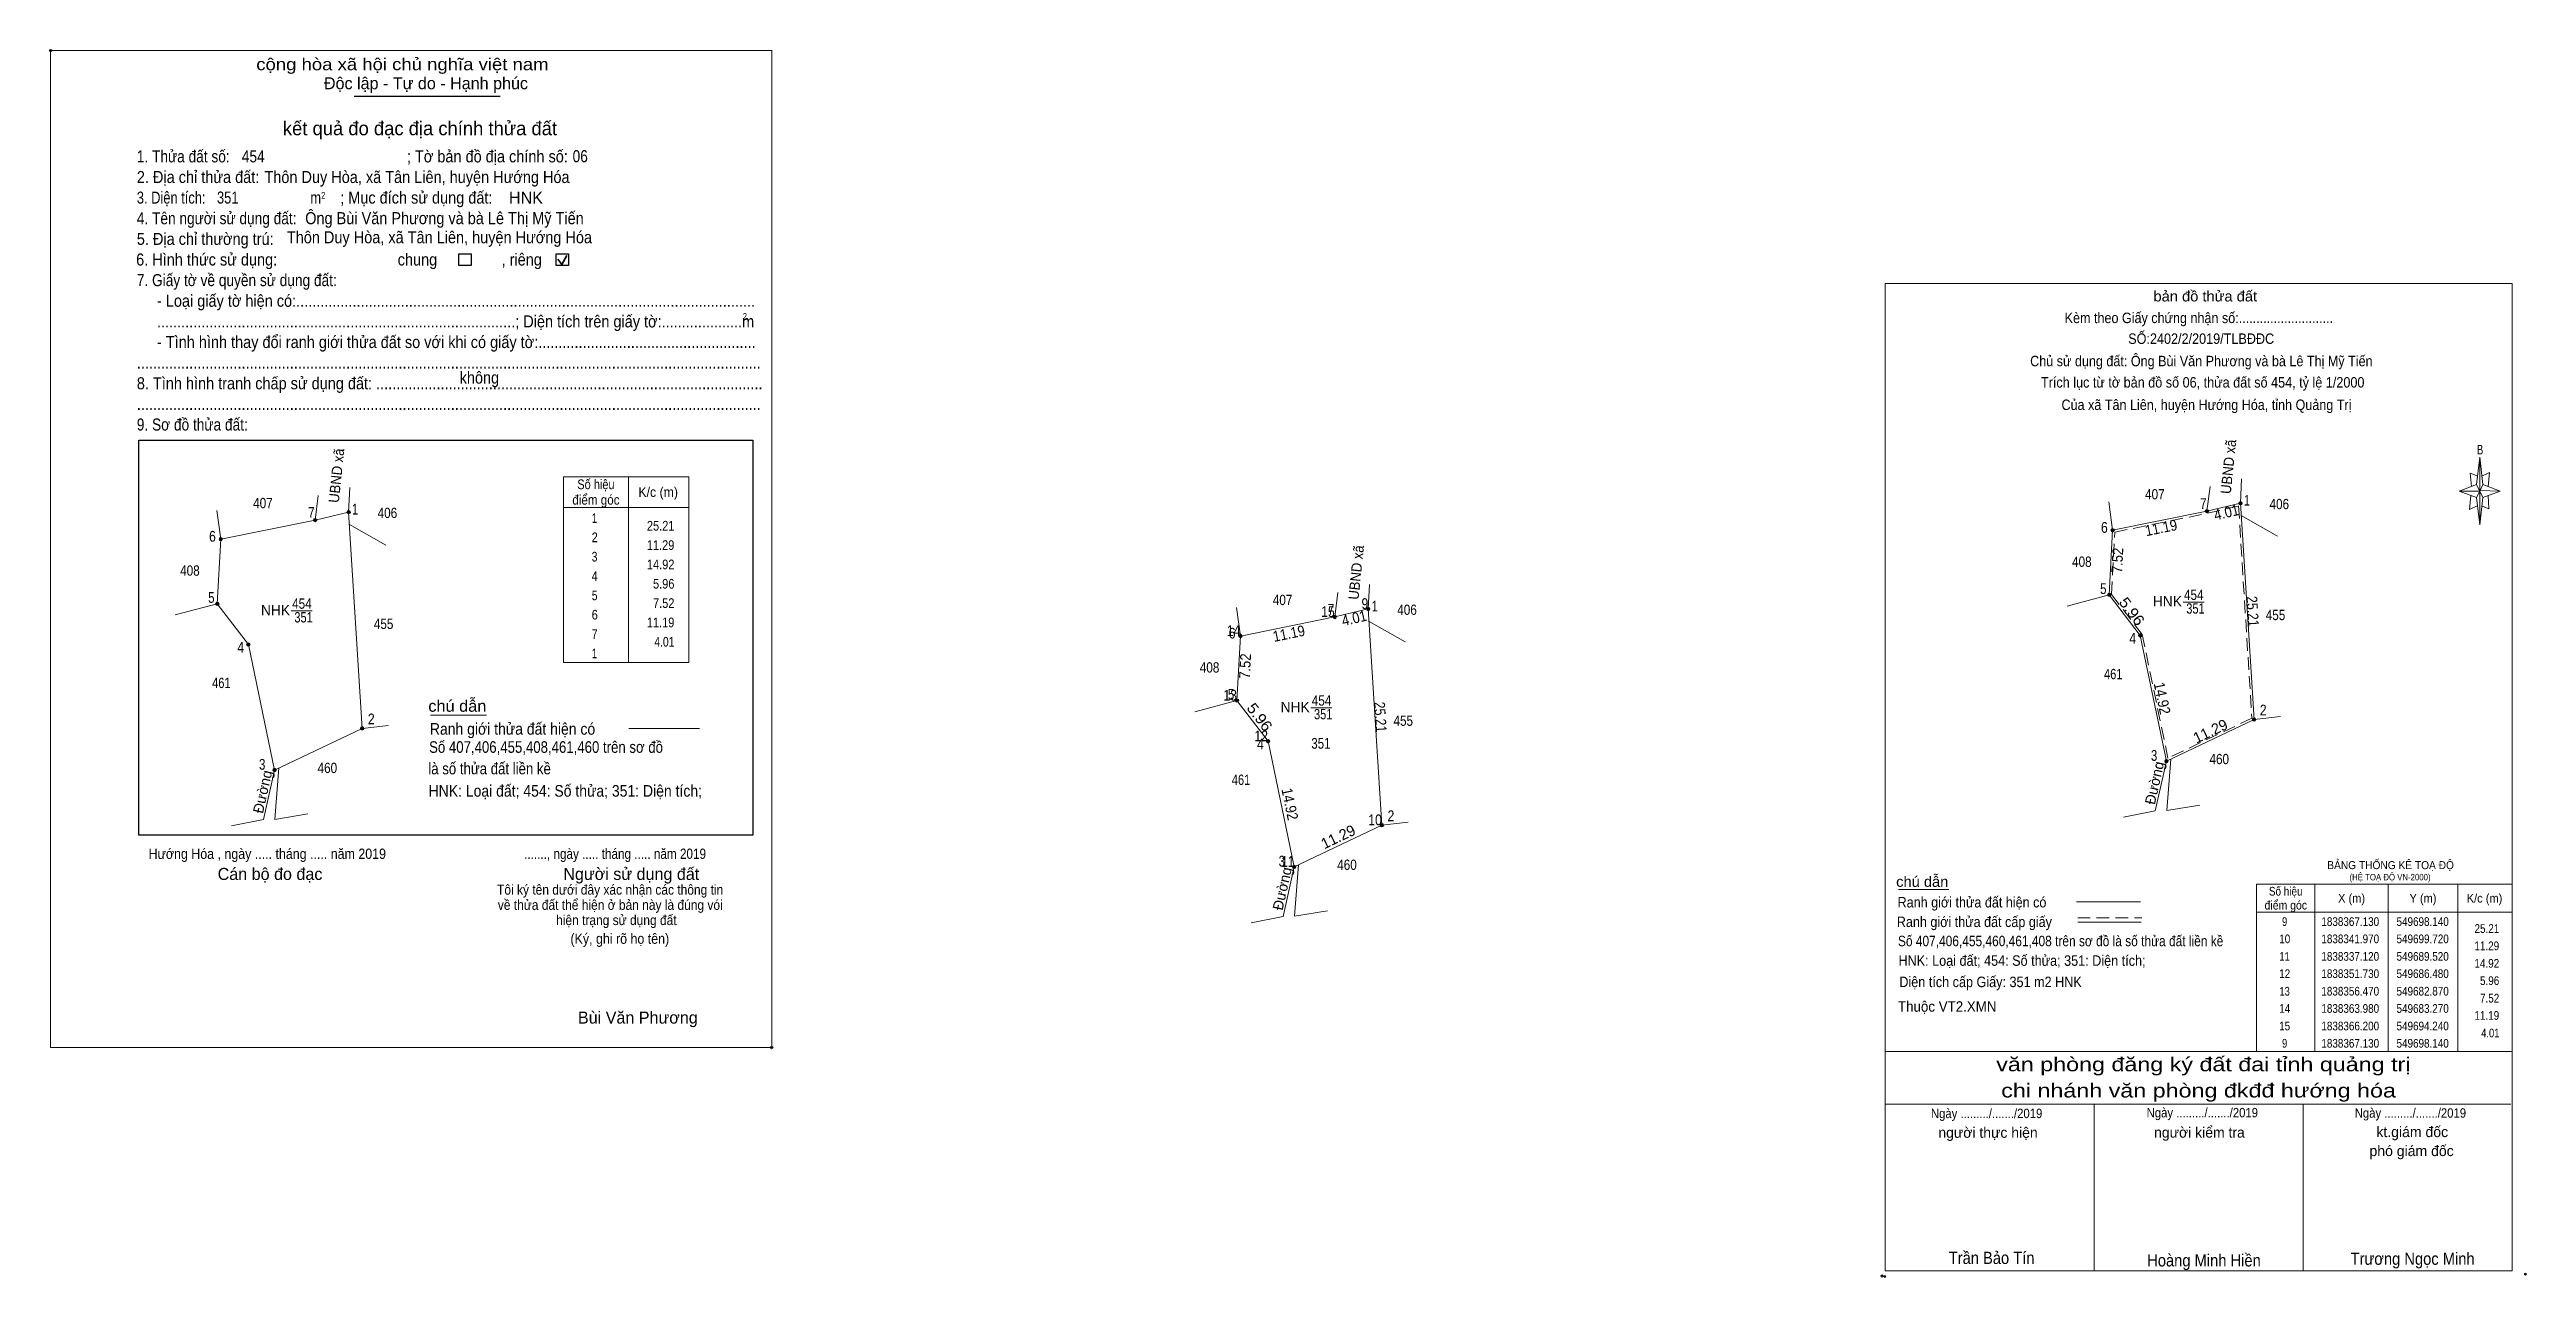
# Model space of a CAD drawing. Header units: metres. Extents: x 549545 to 549833, y 1838289 to 1838432.
import ezdxf
from ezdxf.enums import TextEntityAlignment as Align

# ---------------------------------------------------------------- set-up
doc = ezdxf.new("R2010")
doc.units = ezdxf.units.M
doc.header["$LTSCALE"] = 0.49
doc.header["$PDMODE"] = 32
doc.header["$PDSIZE"] = 0.245
doc.linetypes.add('MEDIUM_DASHED', pattern=[4.5, 3, -1.5])
for name, color, linetype, lineweight in [('1', 7, 'Continuous', 13), ('10', 7, 'Continuous', 13), ('17', 7, 'Continuous', 13), ('23', 7, 'Continuous', 13), ('32', 7, 'Continuous', 13), ('5', 7, 'Continuous', 13), ('55', 7, 'Continuous', 13), ('6', 7, 'Continuous', 13), ('63', 7, 'Continuous', 13), ('7', 7, 'Continuous', 25)]:
    doc.layers.add(name, color=color, linetype=linetype, lineweight=lineweight)

msp = doc.modelspace()

# ---------------------------------------------------------------- hatches: boundary and pattern name
at = {"layer": '63'}
for points in [[(549579.76, 1838378.4, 1), (549579.36, 1838378.4, 1)], [(549795.88, 1838378.5, 1), (549795.48, 1838378.5, 1)], [(549799.78, 1838379.43, 1), (549799.38, 1838379.43, 1)], [(549575.86, 1838377.47, 1), (549575.46, 1838377.47, 1)], [(549784.91, 1838376.28, 1), (549784.51, 1838376.28, 1)], [(549564.89, 1838375.25, 1), (549564.49, 1838375.25, 1)], [(549564.49, 1838367.74, 1), (549564.09, 1838367.74, 1)], [(549698.34, 1838367.13, 1), (549697.94, 1838367.13, 1)], [(549784.51, 1838368.77, 1), (549784.11, 1838368.77, 1)], [(549683.47, 1838363.98, 1), (549683.07, 1838363.98, 1)], [(549694.44, 1838366.2, 1), (549694.04, 1838366.2, 1)], [(549788.12, 1838364.03, 1), (549787.72, 1838364.03, 1)], [(549568.1, 1838363, 1), (549567.7, 1838363, 1)], [(549683.07, 1838356.47, 1), (549682.67, 1838356.47, 1)], [(549581.34, 1838353.24, 1), (549580.94, 1838353.24, 1)], [(549801.36, 1838354.27, 1), (549800.96, 1838354.27, 1)], [(549686.68, 1838351.73, 1), (549686.28, 1838351.73, 1)], [(549571.14, 1838348.39, 1), (549570.74, 1838348.39, 1)], [(549791.16, 1838349.42, 1), (549790.76, 1838349.42, 1)], [(549699.92, 1838341.97, 1), (549699.52, 1838341.97, 1)], [(549689.72, 1838337.12, 1), (549689.32, 1838337.12, 1)]]:
    msp.add_hatch(color=256, dxfattribs=at).paths.add_polyline_path(points)

# ---------------------------------------------------------------- linework, layer by layer
at = {"layer": '1', "linetype": 'MEDIUM_DASHED'}
msp.add_lwpolyline([(549799.35, 1838379.12), (549800.9, 1838354.42), (549791.14, 1838349.78), (549788.15, 1838364.14), (549784.56, 1838368.85), (549784.95, 1838376.07), (549795.73, 1838378.26)], close=True, dxfattribs=at)
at = {"layer": '1'}
for points in [[(549579.56, 1838378.4), (549581.14, 1838353.24), (549570.94, 1838348.39), (549567.9, 1838363), (549564.29, 1838367.74), (549564.69, 1838375.25), (549575.66, 1838377.47)], [(549698.14, 1838367.13), (549699.72, 1838341.97), (549689.52, 1838337.12), (549686.48, 1838351.73), (549682.87, 1838356.47), (549683.27, 1838363.98), (549694.24, 1838366.2)], [(549698.14, 1838367.13), (549699.72, 1838341.97), (549689.52, 1838337.12), (549686.48, 1838351.73), (549682.87, 1838356.47), (549683.27, 1838363.98), (549694.24, 1838366.2)]]:
    msp.add_lwpolyline(points, close=True, dxfattribs=at)
at = {"layer": '10'}
for p, q in [((549564.23, 1838378.57), (549564.69, 1838375.25)), ((549784.25, 1838379.6), (549784.71, 1838376.28)), ((549564.69, 1838375.25), (549575.66, 1838377.47)), ((549579.65, 1838376.96), (549583.87, 1838374.56)), ((549784.71, 1838376.28), (549784.31, 1838368.77)), ((549784.71, 1838376.28), (549795.68, 1838378.5)), ((549799.67, 1838377.99), (549803.89, 1838375.59)), ((549564.69, 1838375.25), (549564.29, 1838367.74)), ((549564.29, 1838367.74), (549559.4, 1838366.43)), ((549682.81, 1838367.3), (549683.27, 1838363.98)), ((549784.31, 1838368.77), (549779.42, 1838367.46)), ((549683.27, 1838363.98), (549694.24, 1838366.2)), ((549698.23, 1838365.69), (549702.45, 1838363.29)), ((549683.27, 1838363.98), (549682.87, 1838356.47)), ((549682.87, 1838356.47), (549677.98, 1838355.16)), ((549581.14, 1838353.24), (549584.2, 1838353.58)), ((549801.16, 1838354.27), (549804.22, 1838354.61)), ((549699.72, 1838341.97), (549702.78, 1838342.31))]:
    msp.add_line(p, q, dxfattribs=at)
for points in [[(549564.29, 1838367.74), (549567.9, 1838363), (549570.94, 1838348.39)], [(549784.31, 1838368.77), (549787.92, 1838364.03), (549790.96, 1838349.42)], [(549682.87, 1838356.47), (549686.48, 1838351.73), (549689.52, 1838337.12)]]:
    msp.add_lwpolyline(points, dxfattribs=at)
at = {"layer": '17'}
for p, q in [((549589.1, 1838354.79), (549595.61, 1838354.79)), ((549759.79, 1838334.48), (549765.64, 1838334.48))]:
    msp.add_line(p, q, dxfattribs=at)
at = {"layer": '23'}
for p, q in [((549799.58, 1838379.43), (549799.71, 1838382.29)), ((549576.01, 1838380.33), (549575.66, 1838377.47)), ((549579.56, 1838378.4), (549579.69, 1838381.26)), ((549796.03, 1838381.36), (549795.68, 1838378.5)), ((549698.14, 1838367.13), (549698.27, 1838369.99)), ((549694.59, 1838369.06), (549694.24, 1838366.2))]:
    msp.add_line(p, q, dxfattribs=at)
at = {"layer": '32'}
for p, q in [((549794.83, 1838344.32), (549790.99, 1838343.67)), ((549574.81, 1838343.29), (549570.97, 1838342.64)), ((549693.39, 1838332.02), (549689.55, 1838331.37))]:
    msp.add_line(p, q, dxfattribs=at)
at = {"layer": '5'}
for p, q in [((549827.01, 1838381.63), (549827.42, 1838384.79)), ((549827.74, 1838381.63), (549829.76, 1838380.82)), ((549827.01, 1838380.09), (549824.99, 1838380.82)), ((549827.74, 1838380.09), (549827.42, 1838376.93)), ((549828.47, 1838378.79), (549827.66, 1838379.12)), ((549828.39, 1838380.33), (549828.47, 1838378.79)), ((549758.27, 1838315.66), (549831.17, 1838315.66)), ((549758.27, 1838309.5), (549831.01, 1838309.5)), ((549758.27, 1838309.5), (549831.01, 1838309.5)), ((549758.27, 1838309.5), (549831.01, 1838309.5)), ((549782.57, 1838290.14), (549782.57, 1838309.5)), ((549806.87, 1838290.14), (549806.87, 1838309.5))]:
    msp.add_line(p, q, dxfattribs=at)
for points in [[(549758.27, 1838405), (549831.17, 1838405), (549831.17, 1838290.14), (549758.27, 1838290.14)], [(549827.42, 1838384.79), (549827.74, 1838381.63), (549827.42, 1838380.82)], [(549827.42, 1838380.82), (549824.99, 1838380.82), (549827.01, 1838381.63), (549827.74, 1838380.09), (549829.76, 1838380.82), (549827.42, 1838380.9)], [(549827.42, 1838380.82), (549827.42, 1838376.93), (549827.01, 1838380.09)]]:
    msp.add_lwpolyline(points, close=True, dxfattribs=at)
for points in [[(549827.42, 1838380.82), (549827.01, 1838381.63), (549824.99, 1838380.82)], [(549827.17, 1838382.6), (549826.28, 1838382.92), (549826.44, 1838381.38)], [(549827.66, 1838382.6), (549828.55, 1838383), (549828.39, 1838381.38)], [(549826.36, 1838380.33), (549826.2, 1838378.71), (549827.09, 1838379.12)], [(549827.42, 1838380.82), (549827.74, 1838380.09), (549829.76, 1838380.82)], [(549831.17, 1838290.14), (549758.27, 1838290.14), (549758.27, 1838309.5)]]:
    msp.add_lwpolyline(points, dxfattribs=at)
for p in [(549757.89, 1838289.52), (549758.22, 1838289.47)]:
    msp.add_point(p, dxfattribs=at)
at = {"layer": '55'}
for p, q in [((549799.58, 1838379.43), (549795.68, 1838378.5)), ((549799.58, 1838379.43), (549801.16, 1838354.27)), ((549579.56, 1838378.4), (549575.66, 1838377.47)), ((549579.56, 1838378.4), (549581.14, 1838353.24)), ((549698.14, 1838367.13), (549694.24, 1838366.2)), ((549698.14, 1838367.13), (549699.72, 1838341.97)), ((549792.89, 1838367.94), (549795.35, 1838367.94)), ((549572.87, 1838366.91), (549575.33, 1838366.91)), ((549691.45, 1838355.64), (549693.91, 1838355.64)), ((549570.94, 1838348.39), (549581.14, 1838353.24)), ((549790.96, 1838349.42), (549801.16, 1838354.27)), ((549569.65, 1838342.62), (549570.94, 1838348.39)), ((549570.97, 1838342.64), (549571.45, 1838348.63)), ((549789.67, 1838343.65), (549790.96, 1838349.42)), ((549790.99, 1838343.67), (549791.47, 1838349.66)), ((549565.95, 1838341.88), (549569.65, 1838342.62)), ((549689.52, 1838337.12), (549699.72, 1838341.97)), ((549785.97, 1838342.91), (549789.67, 1838343.65)), ((549688.23, 1838331.35), (549689.52, 1838337.12)), ((549689.55, 1838331.37), (549690.03, 1838337.36)), ((549684.53, 1838330.61), (549688.23, 1838331.35))]:
    msp.add_line(p, q, dxfattribs=at)
at = {"layer": '6'}
for p, q in [((549612.14, 1838353.22), (549620.36, 1838353.22)), ((549780.52, 1838333.06), (549787.93, 1838333.06)), ((549780.64, 1838330.69), (549788.04, 1838330.69))]:
    msp.add_line(p, q, dxfattribs=at)
at = {"layer": '6', "linetype": 'MEDIUM_DASHED'}
msp.add_line((549780.64, 1838331.19), (549788.09, 1838331.19), dxfattribs=at)
at = {"layer": '6'}
msp.add_point((549832.71, 1838289.74), dxfattribs=at)
at = {"layer": '63'}
for p, q in [((549612.1, 1838382.52), (549612.1, 1838360.92)), ((549808.24, 1838335.1), (549808.24, 1838315.66)), ((549816.75, 1838335.1), (549816.75, 1838315.66)), ((549824.85, 1838335.1), (549824.85, 1838315.66)), ((549801.43, 1838331.86), (549831.17, 1838331.86))]:
    msp.add_line(p, q, dxfattribs=at)
for points in [[(549612.1, 1838360.92), (549604.54, 1838360.92), (549604.54, 1838382.52), (549612.1, 1838382.52)], [(549612.1, 1838382.52), (549619.12, 1838382.52), (549619.12, 1838360.92), (549612.1, 1838360.92)], [(549604.54, 1838378.92), (549612.1, 1838378.92), (549619.12, 1838378.92)]]:
    msp.add_lwpolyline(points, dxfattribs=at)
msp.add_lwpolyline([(549801.43, 1838335.1), (549831.17, 1838335.1), (549831.17, 1838315.66), (549801.43, 1838315.66)], close=True, dxfattribs=at)
for centre in [(549579.56, 1838378.4), (549795.68, 1838378.5), (549799.58, 1838379.43), (549575.66, 1838377.47), (549784.71, 1838376.28), (549564.69, 1838375.25), (549564.29, 1838367.74), (549698.14, 1838367.13), (549784.31, 1838368.77), (549683.27, 1838363.98), (549694.24, 1838366.2), (549787.92, 1838364.03), (549567.9, 1838363), (549682.87, 1838356.47), (549581.14, 1838353.24), (549801.16, 1838354.27), (549686.48, 1838351.73), (549570.94, 1838348.39), (549790.96, 1838349.42), (549699.72, 1838341.97), (549689.52, 1838337.12)]:
    msp.add_circle(centre, 0.2, dxfattribs=at)
at = {"layer": '7'}
for p, q in [((549580.22, 1838426.78), (549597.18, 1838426.78)), ((549555.18, 1838386.78), (549626.58, 1838386.78)), ((549626.58, 1838386.78), (549626.58, 1838340.82))]:
    msp.add_line(p, q, dxfattribs=at)
at = {"layer": '7', "lineweight": 35}
for p, q in [((549603.88, 1838407.82), (549604.35, 1838407.2)), ((549604.35, 1838407.2), (549604.93, 1838408.24))]:
    msp.add_line(p, q, dxfattribs=at)
at = {"layer": '7', "lineweight": 13}
msp.add_lwpolyline([(549544.9, 1838432.1), (549628.77, 1838432.1), (549628.77, 1838316.1), (549544.9, 1838316.1)], close=True, dxfattribs=at)
at = {"layer": '7'}
for points in [[(549592.36, 1838408.44), (549593.8, 1838408.44), (549593.8, 1838407.09), (549592.36, 1838407.09)], [(549603.69, 1838408.44), (549605.13, 1838408.44), (549605.13, 1838407.09), (549603.69, 1838407.09)]]:
    msp.add_lwpolyline(points, close=True, dxfattribs=at)
msp.add_lwpolyline([(549626.58, 1838340.82), (549555.18, 1838340.82), (549555.18, 1838386.78)], dxfattribs=at)
for p in [(549544.9, 1838432.1), (549628.76, 1838316.1)]:
    msp.add_point(p, dxfattribs=at)

# ---------------------------------------------------------------- texts
at = {"layer": '1', "width": 0.8}
msp.add_text('351', height=1.25, dxfattribs=at).set_placement((549692.63, 1838350.87), align=Align.CENTER)
at = {"layer": '1'}
for s, height, width, p in [('Hướng Hóa , ngày ..... tháng ..... năm 2019', 1.2, 0.9, (549556.3, 1838338.05)), ('BẢNG THỐNG KÊ TOẠ ĐỘ ', 0.9315, 0.95, (549809.67, 1838336.86)), ('(HỆ TOẠ ĐỘ VN-2000)', 0.7533, 0.9, (549812.26, 1838335.55))]:
    msp.add_text(s, height=height, dxfattribs=dict(at, width=width)).set_placement(p)
msp.add_text('Bùi Văn Phương', height=1.4, dxfattribs=at).set_placement((549606.23, 1838318.89))
at = {"layer": '5'}
for s, height, width, p in [('Kèm theo Giấy chứng nhận số:...........................', 1.215, 0.9, (549794.73, 1838400.39)), ('bản đồ thửa đất', 1.215, 1.05, (549795.48, 1838402.91)), ('SỐ:2402/2/2019/TLBĐĐC', 1.22, 0.9, (549795.005, 1838397.97)), ('Chủ sử dụng đất: Ông Bùi Văn Phương và bà Lê Thị Mỹ Tiến', 1.215, 0.9, (549795.025, 1838395.37)), ('Trích lục từ tờ bản đồ số 06, thửa đất số 454, tỷ lệ 1/2000 ', 1.22, 0.9, (549795.385, 1838392.89)), ('Của xã Tân Liên, huyện Hướng Hóa, tỉnh Quảng Trị', 1.215, 0.9, (549795.62, 1838390.28)), ('B', 1.116, 0.75, (549827.44, 1838385.11)), ('văn phòng đăng ký đất đai tỉnh quảng trị', 1.62, 1.25, (549795.255, 1838313.34)), ('chi nhánh văn phòng đkđđ hướng hóa', 1.62, 1.25, (549794.7, 1838310.29)), ('Ngày ........./......./2019', 1.094, 0.9, (549770.05, 1838307.89)), ('Ngày ........./......./2019', 1.094, 0.9, (549795.135, 1838307.98)), ('Ngày ........./......./2019', 1.094, 0.9, (549819.335, 1838307.94)), ('Trần Bảo Tín', 1.42, 0.9, (549770.63, 1838290.92)), ('Hoàng Minh Hiền', 1.42, 0.9, (549795.33, 1838290.63)), ('Trương Ngọc Minh', 1.42, 0.9, (549819.59, 1838290.82))]:
    msp.add_text(s, height=height, dxfattribs=dict(at, width=width)).set_placement(p, align=Align.CENTER)
for s, height, p in [('người thực hiện', 1.215, (549770.215, 1838305.6)), ('người kiểm tra', 1.215, (549794.805, 1838305.62)), ('kt.giám đốc', 1.22, (549819.55, 1838305.68)), ('phó giám đốc', 1.22, (549819.475, 1838303.47))]:
    msp.add_text(s, height=height, dxfattribs=at).set_placement(p, align=Align.CENTER)
at = {"layer": '55', "width": 0.95}
for p in [(549578.7428, 1838382.5884), (549798.7628, 1838383.6184), (549697.3228, 1838371.3184)]:
    msp.add_text('UBND xã', height=1.2, rotation=84.11, dxfattribs=at).set_placement(p, align=Align.CENTER)
at = {"layer": '55'}
for s, width, p in [('407', 0.85, (549569.595, 1838378.85)), ('406', 0.85, (549584.07, 1838377.71)), ('407', 0.85, (549789.615, 1838379.88)), ('406', 0.85, (549804.09, 1838378.74)), ('408', 0.85, (549781.125, 1838372.03)), ('408', 0.85, (549561.105, 1838371)), ('454', 0.85, (549574.125, 1838367.15)), ('407', 0.85, (549688.175, 1838367.58)), ('406', 0.85, (549702.65, 1838366.44)), ('454', 0.85, (549794.145, 1838368.18)), ('351', 0.8, (549794.34, 1838366.59)), ('455', 0.85, (549803.65, 1838365.83)), ('351', 0.8, (549574.32, 1838365.56)), ('455', 0.85, (549583.63, 1838364.8)), ('461', 0.8, (549564.76, 1838357.93)), ('408', 0.85, (549679.685, 1838359.73)), ('461', 0.8, (549784.78, 1838358.96)), ('454', 0.85, (549692.705, 1838355.88)), ('351', 0.8, (549692.9, 1838354.29)), ('455', 0.85, (549702.21, 1838353.53)), ('460', 0.85, (549797.105, 1838349.07)), ('460', 0.85, (549577.085, 1838348.04)), ('461', 0.8, (549683.34, 1838346.66)), ('460', 0.85, (549695.665, 1838336.77))]:
    msp.add_text(s, height=1.2, dxfattribs=dict(at, width=width)).set_placement(p, align=Align.CENTER)
for s, p in [('NHK', (549571.055, 1838366.39)), ('HNK', (549791.075, 1838367.42)), ('NHK', (549689.635, 1838355.12))]:
    msp.add_text(s, height=1.2, dxfattribs=at).set_placement(p, align=Align.CENTER)
for p in [(549570.1405, 1838345.7341), (549790.1605, 1838346.7641), (549688.7205, 1838334.4641)]:
    msp.add_text('Đường', height=1.2, rotation=77.398, dxfattribs=at).set_placement(p, align=Align.CENTER)
at = {"layer": '6'}
for s, height, width, p in [('Ông Bùi Văn Phương và bà Lê Thị Mỹ Tiến', 1.4, 0.9, (549574.51, 1838411.9)), ('chú dẫn', 1.35, 1.05, (549588.83, 1838355.17)), ('Ranh giới thửa đất hiện có ', 1.35, 0.9, (549589.01, 1838352.5)), ('Số 407,406,455,408,461,460 trên sơ đồ ', 1.35, 0.85, (549588.92, 1838350.39)), ('là số thửa đất liền kề', 1.35, 0.85, (549588.83, 1838347.89)), ('HNK: Loại đất; 454: Số thửa; 351: Diện tích;', 1.35, 0.9, (549588.86, 1838345.29)), ('chú dẫn', 1.215, 1.05, (549759.53, 1838334.8)), ('Ranh giới thửa đất hiện có ', 1.215, 0.9, (549759.7, 1838332.4)), ('Ranh giới thửa đất cấp giấy', 1.215, 0.9, (549759.61, 1838330.12)), ('Số 407,406,455,460,461,408 trên sơ đồ là số thửa đất liền kề', 1.22, 0.85, (549759.74, 1838327.89)), ('HNK: Loại đất; 454: Số thửa; 351: Diện tích;', 1.22, 0.9, (549759.8, 1838325.61)), ('Diện tích cấp Giấy: 351 m2 HNK', 1.22, 0.9, (549759.9, 1838323.13)), ('Thuộc VT2.XMN', 1.22, 0.95, (549759.74, 1838320.27))]:
    msp.add_text(s, height=height, dxfattribs=dict(at, width=width)).set_placement(p)
msp.add_text('HNK', height=1.4, dxfattribs=at).set_placement((549598.21, 1838414.28))
at = {"layer": '63'}
for s, height, width, p in [('Số hiệu', 1.125, 0.85, (549608.32, 1838381.07)), ('điểm góc', 1.125, 0.9, (549608.32, 1838379.27)), ('K/c (m)', 1.125, 0.95, (549615.56, 1838380.17)), (' 2', 1.125, 0.85, (549608.005, 1838374.9)), (' 1', 1.125, 0.75, (549608.005, 1838377.15)), (' 3', 1.125, 0.8, (549607.995, 1838372.65)), (' 4', 1.125, 0.85, (549608, 1838370.4)), (' 5', 1.125, 0.8, (549608.005, 1838368.15)), (' 6', 1.125, 0.85, (549608.005, 1838365.9)), (' 7', 1.125, 0.8, (549608.005, 1838363.65)), (' 1', 1.125, 0.75, (549608.005, 1838361.4)), ('điểm góc', 1.012, 0.9, (549804.845, 1838332.16)), ('Số hiệu', 1.012, 0.85, (549804.835, 1838333.78)), ('X (m)', 1.012, 0.95, (549812.495, 1838332.97)), ('Y (m)', 1.012, 0.95, (549820.8, 1838332.97)), ('K/c (m)', 1.012, 0.95, (549827.955, 1838332.97)), (' 9', 1.012, 0.8, (549804.555, 1838330.25)), ('1838367.130', 1.012, 0.85, (549812.34, 1838330.25)), ('549698.140', 1.012, 0.85, (549820.76, 1838330.25)), (' 10', 1.012, 0.85, (549804.56, 1838328.24)), (' 11', 1.012, 0.8, (549804.555, 1838326.2)), ('1838341.970', 1.012, 0.85, (549812.34, 1838328.24)), ('1838337.120', 1.012, 0.85, (549812.34, 1838326.2)), ('549699.720', 1.012, 0.85, (549820.76, 1838328.24)), ('549689.520', 1.012, 0.85, (549820.76, 1838326.2)), (' 12', 1.012, 0.85, (549804.555, 1838324.19)), ('1838351.730', 1.012, 0.85, (549812.34, 1838324.19)), ('549686.480', 1.012, 0.85, (549820.76, 1838324.19)), (' 14', 1.012, 0.85, (549804.56, 1838320.14)), (' 13', 1.012, 0.8, (549804.56, 1838322.15)), ('1838356.470', 1.012, 0.85, (549812.34, 1838322.15)), ('1838363.980', 1.012, 0.85, (549812.34, 1838320.14)), ('549682.870', 1.012, 0.85, (549820.76, 1838322.15)), ('549683.270', 1.012, 0.85, (549820.76, 1838320.14)), (' 15', 1.012, 0.85, (549804.55, 1838318.1)), ('1838366.200', 1.012, 0.85, (549812.34, 1838318.1)), ('549694.240', 1.012, 0.85, (549820.76, 1838318.1)), (' 9', 1.012, 0.8, (549804.555, 1838316.09)), ('1838367.130', 1.012, 0.85, (549812.34, 1838316.09)), ('549698.140', 1.012, 0.85, (549820.76, 1838316.09))]:
    msp.add_text(s, height=height, dxfattribs=dict(at, width=width)).set_placement(p, align=Align.CENTER)
for s, height, width, p in [(' 7', 1.25, 0.8, (549575.6, 1838377.74)), (' 1', 1.25, 0.75, (549580.66, 1838378.12)), (' 7', 1.25, 0.8, (549795.62, 1838378.77)), (' 1', 1.25, 0.75, (549800.68, 1838379.15)), (' 6', 1.25, 0.85, (549564.12, 1838374.96)), ('25.21', 1.125, 0.85, (549617.45, 1838376.25)), (' 6', 1.25, 0.85, (549784.14, 1838375.99)), ('11.29', 1.125, 0.85, (549617.44, 1838374)), ('14.92', 1.125, 0.85, (549617.45, 1838371.75)), ('5.96', 1.125, 0.85, (549617.45, 1838369.5)), (' 5', 1.25, 0.8, (549783.99, 1838368.87)), (' 5', 1.25, 0.8, (549563.97, 1838367.84)), ('7.52', 1.125, 0.85, (549617.45, 1838367.25)), (' 15', 1.25, 0.85, (549694.24, 1838366.2)), (' 7', 1.25, 0.8, (549694.18, 1838366.47)), (' 9', 1.25, 0.85, (549698.14, 1838367.13)), (' 1', 1.25, 0.75, (549699.24, 1838366.85)), ('11.19', 1.125, 0.85, (549617.44, 1838365)), (' 14', 1.25, 0.85, (549683.27, 1838363.98)), (' 6', 1.25, 0.85, (549682.7, 1838363.69)), (' 4', 1.25, 0.85, (549787.43, 1838363.08)), (' 4', 1.25, 0.85, (549567.41, 1838362.05)), ('4.01', 1.125, 0.8, (549617.45, 1838362.75)), (' 13', 1.25, 0.85, (549682.87, 1838356.47)), (' 5', 1.25, 0.8, (549682.55, 1838356.57)), (' 2', 1.25, 0.85, (549802.61, 1838354.74)), (' 2', 1.25, 0.85, (549582.59, 1838353.71)), (' 12', 1.25, 0.85, (549686.48, 1838351.73)), (' 4', 1.25, 0.85, (549685.99, 1838350.78)), (' 3', 1.25, 0.8, (549789.9, 1838349.46)), (' 3', 1.25, 0.8, (549569.88, 1838348.43)), (' 10', 1.25, 0.85, (549699.72, 1838341.97)), (' 2', 1.25, 0.85, (549701.17, 1838342.44)), (' 3', 1.25, 0.8, (549688.46, 1838337.16)), (' 11', 1.25, 0.8, (549689.52, 1838337.12)), ('25.21', 1.012, 0.85, (549829.67, 1838329.44)), ('11.29', 1.012, 0.85, (549829.66, 1838327.43)), ('14.92', 1.012, 0.85, (549829.66, 1838325.39)), ('5.96', 1.012, 0.85, (549829.67, 1838323.38)), ('7.52', 1.012, 0.85, (549829.67, 1838321.34)), ('11.19', 1.012, 0.85, (549829.66, 1838319.33)), ('4.01', 1.012, 0.8, (549829.68, 1838317.29))]:
    msp.add_text(s, height=height, dxfattribs=dict(at, width=width)).set_placement(p, align=Align.RIGHT)
for s, rotation, width, p in [('4.01', 13.412, 0.9, (549798.085, 1838377.7546)), ('11.19', 11.44, 0.9, (549790.466, 1838375.9637)), ('7.52', 86.951, 0.9, (549785.8763, 1838372.7518)), ('5.96', 307.293, 1.1, (549786.4458, 1838366.4687)), ('25.21', 273.593, 0.85, (549800.3718, 1838366.8092)), ('11.19', 11.44, 0.9, (549689.026, 1838363.6637)), ('4.01', 13.412, 0.9, (549696.645, 1838365.4546)), ('7.52', 86.951, 0.9, (549684.4363, 1838360.4518)), ('14.92', 281.754, 0.9, (549789.8559, 1838356.6073)), ('5.96', 307.293, 1.1, (549685.0058, 1838354.1687)), ('25.21', 273.593, 0.85, (549698.9318, 1838354.5092)), ('14.92', 281.754, 0.9, (549688.4159, 1838344.3073))]:
    msp.add_text(s, height=1.25, rotation=rotation, dxfattribs=dict(at, width=width)).set_placement(p, align=Align.CENTER)
for p in [(549796.3466, 1838352.3518), (549694.9066, 1838340.0518)]:
    msp.add_text('11.29', height=1.25, rotation=25.431, dxfattribs=at).set_placement(p, align=Align.CENTER)
at = {"layer": '7'}
for s, height, width, p in [('cộng hòa xã hội chủ nghĩa việt nam', 1.4, 1.15, (549568.82, 1838429.81)), ('1. Thửa đất số:', 1.4, 0.85, (549554.93, 1838419.09)), ('454', 1.4, 0.85, (549567.14, 1838419.09)), ('; Tờ bản đồ địa chính số:', 1.4, 0.9, (549586.34, 1838419.09)), ('06', 1.4, 0.85, (549605.61, 1838419.11)), ('2. Địa chỉ thửa đất:', 1.4, 0.9, (549554.93, 1838416.69)), ('Thôn Duy Hòa, xã Tân Liên, huyện Hướng Hóa', 1.4, 0.9, (549569.77, 1838416.69)), ('4. Tên người sử dụng đất:', 1.4, 0.85, (549554.93, 1838411.89)), ('3. Diện tích:', 1.4, 0.8, (549554.93, 1838414.29)), ('351', 1.4, 0.8, (549564.25, 1838414.3)), ('m', 1.4, 0.8, (549575.11, 1838414.29)), ('2', 0.7999, 0.8, (549576.37, 1838414.85)), ('; Mục đích sử dụng đất:', 1.4, 0.9, (549578.58, 1838414.29)), ('5. Địa chỉ thường trú:', 1.4, 0.9, (549554.93, 1838409.49)), ('Thôn Duy Hòa, xã Tân Liên, huyện Hướng Hóa', 1.4, 0.9, (549572.38, 1838409.68)), ('6. Hình thức sử dụng:', 1.4, 0.9, (549554.85, 1838407.09)), ('chung                , riêng', 1.4, 0.9, (549585.27, 1838407.09)), ('7. Giấy tờ về quyền sử dụng đất:', 1.4, 0.85, (549554.93, 1838404.69)), ('     - Loại giấy tờ hiện có:..................................................................................................................', 1.4, 0.9, (549554.93, 1838402.29)), ('2', 0.7999, 0.8, (549625.41, 1838400.77)), ('     - Tình hình thay đổi ranh giới thửa đất so với khi có giấy tờ:......................................................', 1.4, 0.9, (549554.93, 1838397.49)), ('     .........................................................................................; Diện tích trên giấy tờ:....................m', 1.4, 0.9, (549554.93, 1838399.89)), ('8. Tình hình tranh chấp sử dụng đất: ................................................................................................', 1.4, 0.9, (549554.93, 1838392.69)), ('...........................................................................................................................................................', 1.4, 0.9, (549554.93, 1838395.09)), ('không', 1.4, 0.9, (549592.47, 1838393.35)), ('...........................................................................................................................................................', 1.4, 0.9, (549554.93, 1838390.29)), ('9. Sơ đồ thửa đất:', 1.4, 0.85, (549554.93, 1838387.89)), ('......., ngày ..... tháng ..... năm 2019', 1.2, 0.85, (549599.97, 1838338.05)), ('(Ký, ghi rõ họ tên)', 1.2, 0.9, (549605.36, 1838328.17))]:
    msp.add_text(s, height=height, dxfattribs=dict(at, width=width)).set_placement(p)
for s, p in [('Độc lập - Tự do - Hạnh phúc', (549576.69, 1838427.6)), ('Cán bộ đo đạc', (549564.33, 1838335.6)), ('Người sử dụng đất', (549604.53, 1838335.6))]:
    msp.add_text(s, height=1.4, dxfattribs=at).set_placement(p)
for s, height, p in [('kết quả đo đạc địa chính thửa đất', 1.6, (549587.855, 1838422.25)), ('.', 0.4001, (549628.7637, 1838315.89))]:
    msp.add_text(s, height=height, dxfattribs=at).set_placement(p, align=Align.CENTER)
at = {"layer": '7', "width": 0.9}
for s, p in [('Tôi ký tên dưới đây xác nhận các thông tin', (549609.975, 1838333.89)), ('về thửa đất thể hiện ở bản này là đúng vói', (549609.99, 1838332.12)), ('hiện trạng sử dụng đất', (549610.695, 1838330.35))]:
    msp.add_text(s, height=1.157, dxfattribs=at).set_placement(p, align=Align.CENTER)

doc.saveas('drawing.dxf')
